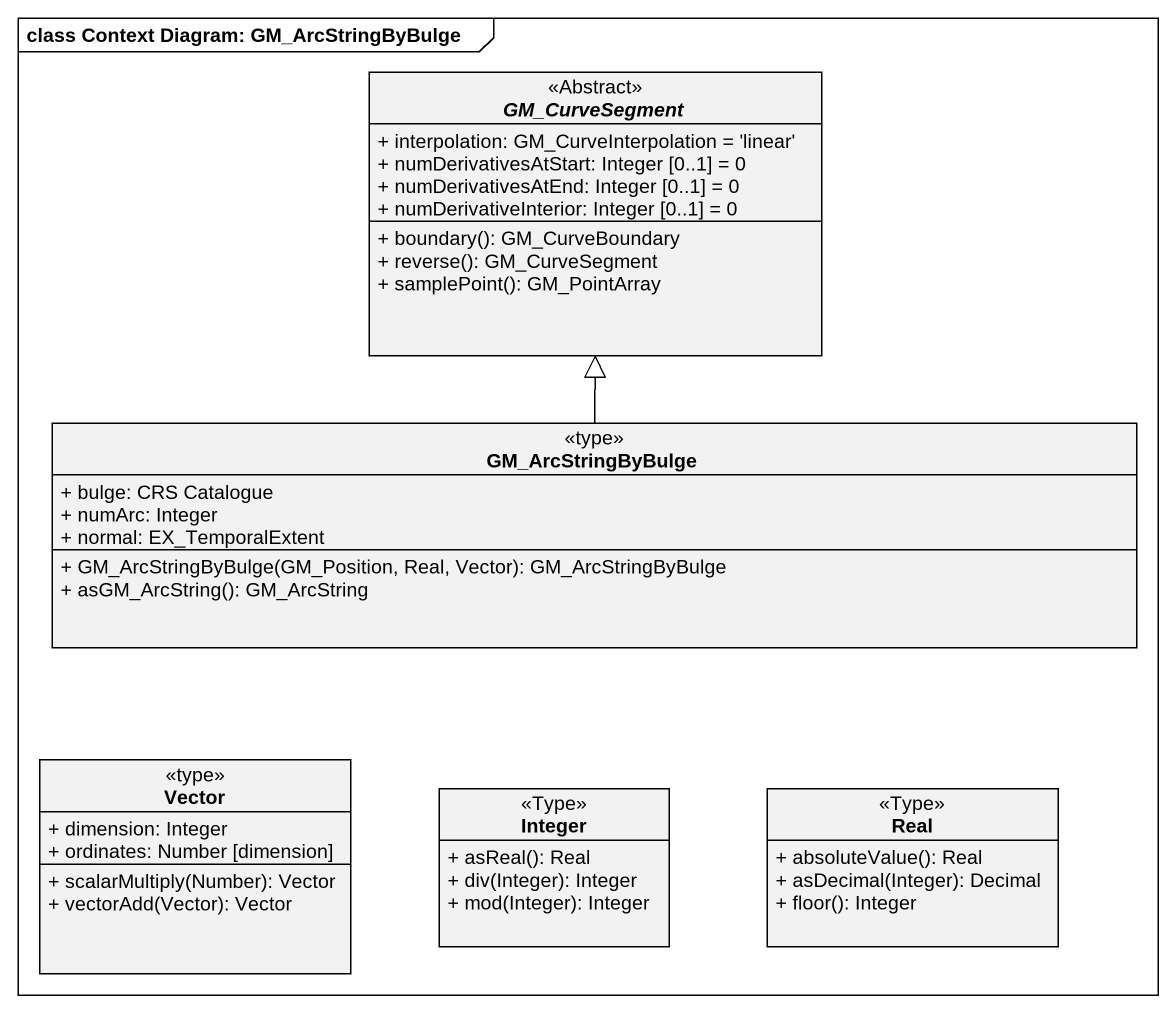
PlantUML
@startuml
mainframe class Context Diagram: GM_ArcStringByBulge
hide circle
hide empty members
skinparam classAttributeIconSize 0
abstract class GM_CurveSegment <<Abstract>> {
  + interpolation: GM_CurveInterpolation = 'linear'
  + numDerivativesAtStart: Integer [0..1] = 0
  + numDerivativesAtEnd: Integer [0..1] = 0
  + numDerivativeInterior: Integer [0..1] = 0
  + boundary(): GM_CurveBoundary
  + reverse(): GM_CurveSegment
  + samplePoint(): GM_PointArray
}
class GM_ArcStringByBulge <<type>> {
  + bulge: CRS Catalogue
  + numArc: Integer
  + normal: EX_TemporalExtent
  + GM_ArcStringByBulge(GM_Position, Real, Vector): GM_ArcStringByBulge
  + asGM_ArcString(): GM_ArcString
}
class Vector <<type>> {
  + dimension: Integer
  + ordinates: Number [dimension]
  + scalarMultiply(Number): Vector
  + vectorAdd(Vector): Vector
}
class Integer <<Type>> {
  + asReal(): Real
  + div(Integer): Integer
  + mod(Integer): Integer
}
class Real <<Type>> {
  + absoluteValue(): Real
  + asDecimal(Integer): Decimal
  + floor(): Integer
}
GM_ArcStringByBulge -up-|> GM_CurveSegment
@enduml
